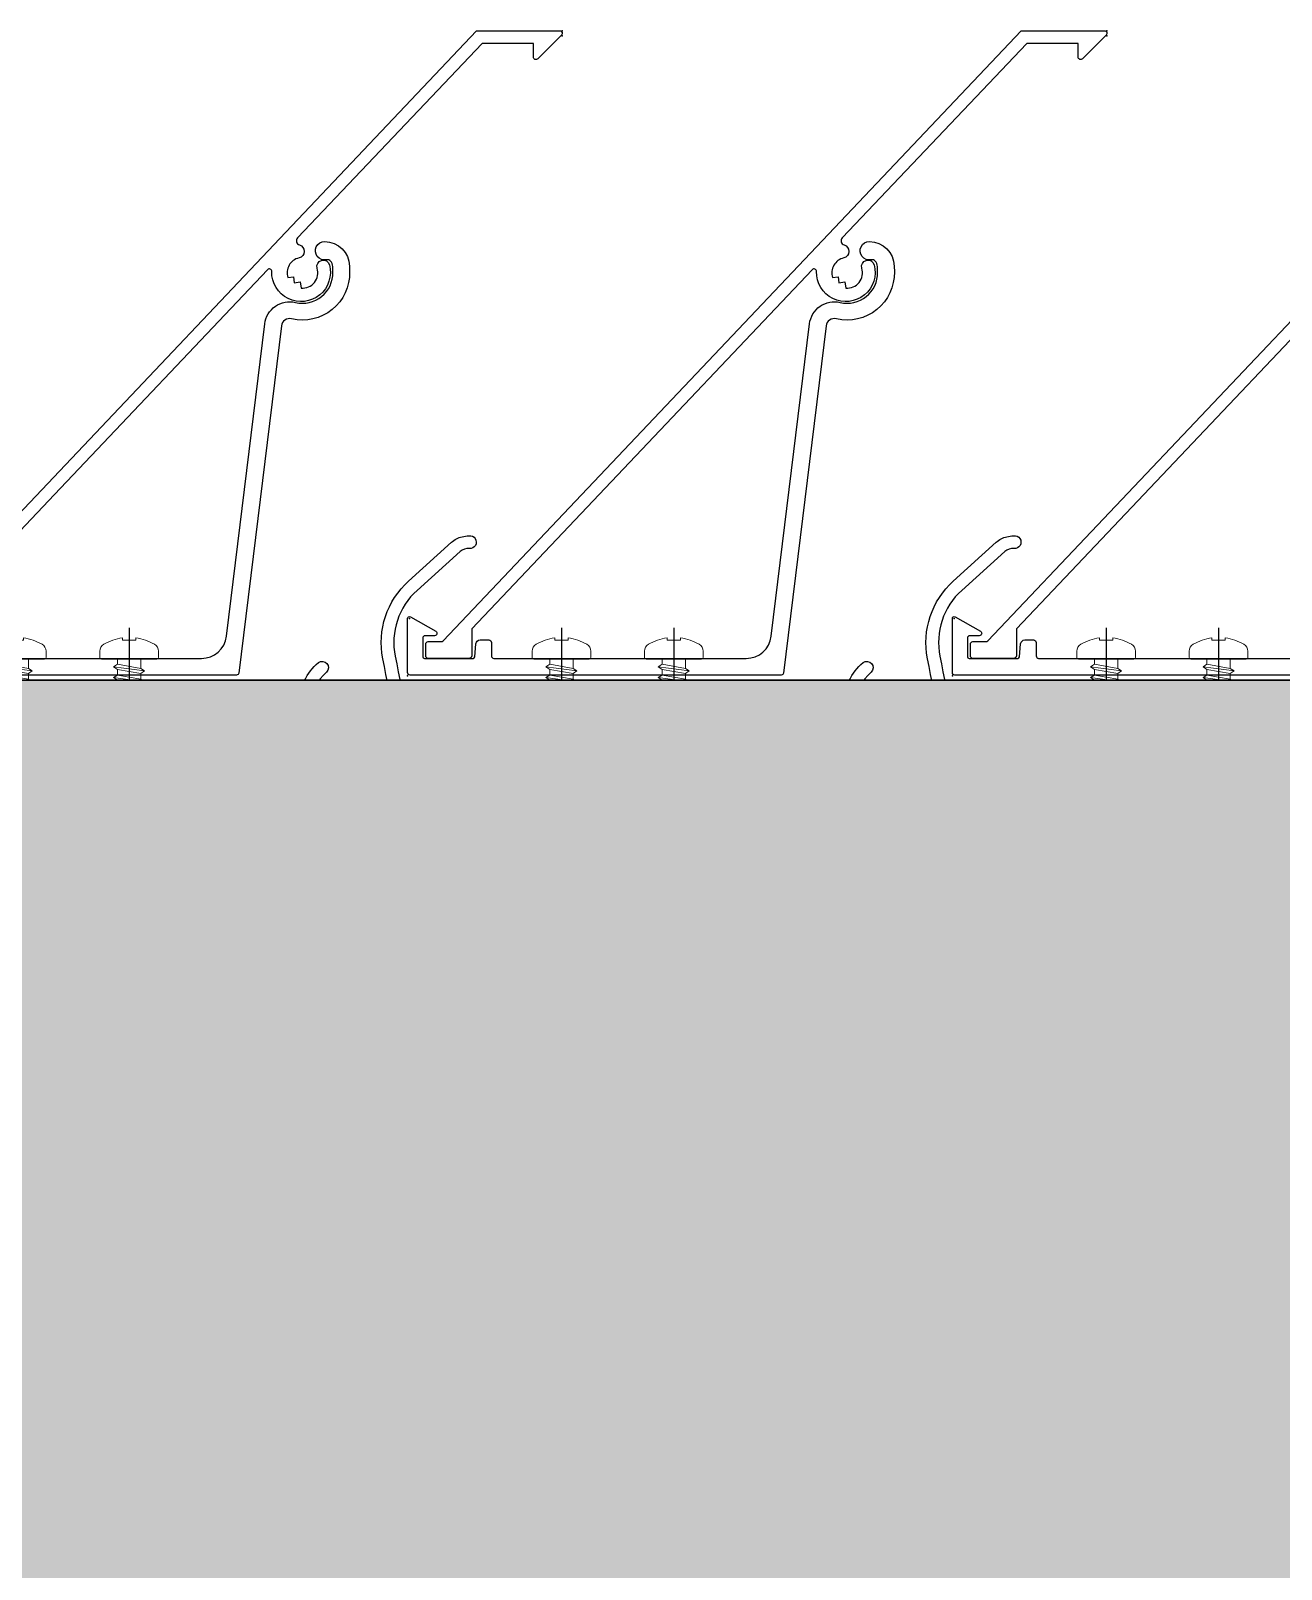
# Model space of a CAD drawing. Header units: millimetres. Extents: x 652937 to 1670132, y 1473552 to 2851037.
# Drawn here: x 720281.2 to 720430.4, y 1493818.9 to 1494002.5 of the extents above; entities that cross this region are included whole.
import ezdxf

# ---------------------------------------------------------------- set-up
doc = ezdxf.new("R2010")
doc.units = ezdxf.units.MM
doc.set_wipeout_variables(frame=1)
doc.linetypes.add('CENTER', pattern=[50.800000000000004, 31.75, -6.35, 6.35, -6.35])
for name, color, linetype in [('010 - ASPG_ACCESSORIES_MAIN_COLOR_1', 7, 'Continuous'), ('010 - ASPG_EXTR_MAIN_COLOR_2', 7, 'Continuous'), ('010 - ASPG_FLASHING_HATCH_', 7, 'Continuous'), ('010 - ASPG_FLASHING_MAIN_COLOR_4', 7, 'Continuous'), ('010 - ASPG_FLASING_WIPEOUT_', 7, 'Continuous'), ('010 - ASPG_FRAMING_MAIN_COLOR_2', 7, 'Continuous'), ('010 - ASPG_FRAMING_SUB_COLOR_2', 7, 'Continuous'), ('010 - ASPG_FRAMING_WIPEOUT_', 7, 'Continuous'), ('BOLT & SCREW', 7, 'Continuous'), ('Center Line', 7, 'CENTER')]:
    doc.layers.add(name, color=color, linetype=linetype)
doc.layers.add('010 - ASPG_EXTR_DEF_SUB', color=7, linetype='Continuous', plot=False)
doc.layers.add('12-GRID', color=7, linetype='CENTER', lineweight=13)
doc.layers.add('SCREW', color=7, linetype='Continuous', lineweight=5)

# ---------------------------------------------------------------- blocks, each defined once
blk = doc.blocks.new('PZG35-9D5')
at = {"layer": 'Center Line', "color": 7}
blk.add_line((1.4210854715202e-14, 3.733653355866409), (1.4210854715202e-14, -10.53404386090006), dxfattribs=at)
at = {"layer": 'SCREW', "color": 7}
for p, q in [((-1.399999999999963, 2.842170943040401e-14), (-1.399999999999963, -1.090192378864657)), ((1.399999999999991, 0), (1.399999999999991, -0.5901923788647139)), ((-1.850000000000009, -1.399999999999977), (1.850000000000037, -0.8999999999999773)), ((-1.850000000000009, -1.399999999999977), (-1.399999999999963, -1.090192378864685)), ((-1.850000000000009, -1.399999999999977), (-1.399999999999963, -1.709807621135297)), ((-1.399999999999963, -1.090192378864685), (1.399999999999991, -0.5901923788646855)), ((-1.399999999999963, -1.709807621135297), (1.399999999999991, -1.209807621135297)), ((-1.399999999999963, -1.709807621135269), (-1.399999999999963, -2.390192378864697)), ((1.850000000000037, -0.8999999999999773), (1.399999999999991, -0.5901923788646855)), ((1.850000000000037, -0.8999999999999773), (1.399999999999991, -1.209807621135297)), ((1.399999999999991, -1.209807621135269), (1.399999999999991, -1.890192378864725)), ((-1.850000000000009, -2.699999999999989), (1.850000000000037, -2.199999999999989)), ((-1.850000000000009, -2.699999999999989), (-1.399999999999963, -2.390192378864697)), ((-1.850000000000009, -2.699999999999989), (-1.399999999999963, -3.009807621135309)), ((-1.399999999999963, -2.390192378864697), (1.399999999999991, -1.890192378864697)), ((-1.399999999999963, -3.009807621135309), (1.399999999999991, -2.509807621135309)), ((-1.399999999999963, -3.009807621135309), (-1.399999999999963, -3.690192378864708)), ((-1.399999999999963, -3.690192378864708), (-0.8446989986695002, -3.591031485769975)), ((0.5619885887190463, -3.339837273736322), (1.399999999999991, -3.190192378864708)), ((0.7141825614195483, -3.653488843051434), (1.850000000000037, -3.5)), ((1.850000000000037, -2.199999999999989), (1.399999999999991, -1.890192378864697)), ((1.850000000000037, -2.199999999999989), (1.399999999999991, -2.509807621135309)), ((1.399999999999991, -2.50980762113528), (1.399999999999991, -3.190192378864708)), ((1.850000000000037, -3.5), (1.399999999999991, -3.190192378864708)), ((1.850000000000037, -3.5), (1.399999999999991, -3.80980762113532)), ((-1.850000000000009, -4), (-1.399999999999963, -3.690192378864708)), ((-1.850000000000009, -4), (-0.9911470940920566, -3.883938796498938)), ((-1.850000000000009, -4), (-1.399999999999963, -4.30980762113532)), ((-1.399999999999963, -4.30980762113532), (-1.184865735341859, -4.271390788160659)), ((-1.399999999999963, -4.309807621135349), (-1.399999999999963, -8.099999999999966)), ((0.7141825614195483, -3.932275020881832), (1.399999999999991, -3.80980762113532)), ((0.7141825614195483, -4.612659778611231), (1.399999999999991, -4.49019237886472)), ((0.7141825614195483, -4.953488843051389), (1.850000000000037, -4.800000000000011)), ((0.7141825614195483, -5.232275020881843), (1.399999999999991, -5.109807621135332)), ((1.399999999999991, -3.809807621135349), (1.399999999999991, -4.490192378864691)), ((1.850000000000037, -4.800000000000011), (1.399999999999991, -4.49019237886472)), ((1.850000000000037, -4.800000000000011), (1.399999999999991, -5.109807621135332)), ((1.399999999999991, -5.109807621135332), (1.399999999999991, -8.099999999999966)), ((1.4210854715202e-14, -9.5), (-1.399999999999963, -8.099999999999966)), ((1.4210854715202e-14, -9.5), (1.399999999999991, -8.099999999999966))]:
    blk.add_line(p, q, dxfattribs=at)
blk.add_lwpolyline([(1.4210854715202e-14, -9.5), (0.7141825614195483, -5.232275020881843), (0.7141825614195483, -3.600899293750615, 0.4176573264866609), (0.4106596181599826, -3.300919979679151, 0.1081021898226624), (-0.8446989986694433, -3.591031485769975), (-1.399999999999991, -4.701675652739141)], format="xyb", dxfattribs=at)
blk = doc.blocks.new('*U9352')
at = {"layer": 'SCREW', "color": 7}
blk.add_lwpolyline([(3.026373332565058, 1.780836269555209, 0.09905967801670053), (0.7999999999999687, 2.546427498927414), (0.7999999999999687, 2.274284095813357), (-0.800000000000054, 2.274284095813357), (-0.800000000000054, 2.546427498927414, 0.09905967801670058), (-3.026373332565143, 1.780836269555209, 0.2665876613401604), (-3.500000000000043, 0.9556546004010897), (-3.500000000000043, 0.1999999999999886, 0.4142135623730938), (-3.300000000000054, 0), (3.299999999999997, 0, 0.4142135623731049), (3.499999999999986, 0.1999999999999886), (3.499999999999957, 0.9556546004010897, 0.2665876613401604)], format="xyb", close=True, dxfattribs=at)
blk.add_blockref('PZG35-9D5', (-1.4210854715202e-14, 0), dxfattribs=at)
blk = doc.blocks.new('*U9355')
at = {"color": 7}
blk.add_point((0, 0), dxfattribs=at)
at = {"layer": '010 - ASPG_ACCESSORIES_MAIN_COLOR_1', "color": 7}
blk.add_lwpolyline([(-39.69999999902211, -0.5999999995172398, 0.4142135623731156), (-39.99999999883585, -0.8999999995638059), (-39.99999999883585, -7.366962144914214, 0.5773502691897371), (-39.65044321701862, -7.568778847059366), (-36.64260295056738, -5.832201459393036, 0.7673269879794871), (-36.78520590183325, -5.299999999645297), (-37.89999999874271, -5.299999999645297, -0.4142135623735732), (-38.19999999902211, -4.999999999656938), (-38.19999999902211, -2.799999999587089, -0.4142135623730951), (-37.99999999883585, -2.59999999951724), (-32.18326623388566, -2.59999999951724, -0.3888787318530097), (-31.98402729420923, -2.782568851142787), (-31.8474567013327, -4.343577870872468, 0.3888787318530089), (-31.34935935237445, -4.799999999528882), (-30.29999999911524, -4.799999999528882, 0.4142135623732408), (-29.99999999883585, -4.499999999540523), (-29.99999999883585, -2.899999999505599, -0.4142135623731785), (-29.69999999902211, -2.59999999951724), (0.4107479506637901, -2.59999999951724, -0.3789692262628873), (3.38851808081381, -5.235465979035143), (7.952927200356498, -42.5207682372482, 0.4465929586642906), (11.6177961837966, -45.07649022702281, -0.4898018444424612), (16.07846395508386, -48.68238816667036), (16.06490363762714, -49.36225294566866, -0.1824796859550777), (15.80227640201338, -50.01801436272836, -0.2679491924113072), (15.32539491611533, -50.16829426406803, 1.122114645179816), (15.09990952932276, -52.3421093734276, 0.4050039718497206), (18.0645059288945, -49.40213623346681), (18.07806624681689, -48.72227145435209, 0.4898054953707174), (11.15966573380865, -43.12966807454978, -0.4465970485362636), (9.938031048281118, -42.27776159492242), (4.866356541635469, -0.8481197821154633, 0.3641755342157969), (4.570876519894227, -0.5999999995172398)], format="xyb", close=True, dxfattribs=at)
at = {"layer": '010 - ASPG_EXTR_DEF_SUB', "color": 7}
for p in [(-39.99999999883585, -0.4999999995172402), (43.44495566345738, -76.89999999944341), (43.44495566345738, -77.49999999954052)]:
    blk.add_point(p, dxfattribs=at)
at = {"layer": '010 - ASPG_EXTR_MAIN_COLOR_2', "color": 7}
blk.add_lwpolyline([(11.37409105408005, -48.15170148877115), (11.47245816211216, -47.43577758665815), (12.17779493960552, -47.55667202338264), (12.29266474000178, -46.78670596401826, -0.5355375090189683), (14.1918134491425, -49.16870282323253, 0.9915718169393263), (15.66379558271728, -49.57599316951273, 1.157025413028558), (8.792231505503878, -48.77291728999153, -0.6885576205791355), (8.274611146422103, -48.98797988444021), (-17.14292736421339, -22.16859813180672), (-32.34153279638849, -6.131750148785431), (-32.34153279638849, -2.899999981694054, 0.4143115081626392), (-32.64163311407901, -2.59999999951724), (-37.54163311352022, -2.59999999951724, 0.4141156188887998), (-37.84153278893791, -2.899999981635847), (-37.84153278893791, -4.299999988411218, 0.4142135623731781), (-37.54153279098682, -4.599999986478724), (-35.98884801496752, -4.599999986478724, -0.205894629290155), (-35.77110154624097, -4.693635078269653), (33.22969053988345, -77.49999999954052), (43.14495566324331, -77.49999999954052, 0.6681786376628355), (43.35708769806661, -76.98786796536915), (40.5215537941549, -74.1523340573247, 0.6681786381757795), (40.00942175951786, -74.36446609156592), (40.00942175951786, -75.99999999802712), (33.87471885257401, -75.99999999802712), (11.86384030175395, -52.7751643466243, -0.5583539238224016), (12.08261241135187, -51.95244935475676, 0.7662751832817146), (12.03674733010121, -50.39291741001107, -0.4385828234445206), (10.70630855322815, -48.05207626283555)], format="xyb", close=True, dxfattribs=at)
at = {"layer": 'SCREW', "color": 7, "rotation": 180}
for p in [(-21.64901723782532, -2.499999999924694), (-8.237076249206439, -2.499999999924694)]:
    blk.add_blockref('*U9352', p, dxfattribs=at)
blk = doc.blocks.new('*U6676')
at = {"color": 7}
blk.add_wipeout([(1083, 4.000000001158696), (60.00000000297592, 4.000000000000227), (60.00000000297592, 69.29999999999995), (1083, 69.30000000115865)], dxfattribs=at).dxf.layer = '010 - ASPG_FRAMING_WIPEOUT_'
at = {"layer": '010 - ASPG_FRAMING_MAIN_COLOR_2', "color": 7}
blk.add_lwpolyline([(1053.000000001164, 69.3000000011585), (90.00000000181171, 69.3), (90.00000000181171, 6), (1053.000000001164, 6.000000001158494)], close=True, dxfattribs=at)
at = {"layer": '010 - ASPG_FRAMING_SUB_COLOR_2', "color": 7}
for points in [[(1083, 4.000000001158494), (60.00000000297587, 4), (60.00000000297587, 69.3), (1083, 69.3000000011585)], [(60.00000000297587, 2.000000000715772), (60.00000000297587, 4), (1083, 4.000000001158494), (1083, 2.000000001874266)]]:
    blk.add_lwpolyline(points, close=True, dxfattribs=at)
at = {"color": 7, "xscale": -1, "rotation": 180}
for p in [(806.7703094601164, 69.3), (871.7703094601164, 69.3), (936.7703094601164, 69.3)]:
    blk.add_blockref('*U9355', p, dxfattribs=at)
blk = doc.blocks.new('*U9351')
at = {"layer": '12-GRID', "color": 7, "linetype": 'CENTER'}
for p, q in [((5.684341886080801e-14, -6.200000000000029), (5.684341886080801e-14, 2.200000000000029)), ((-4.199999999999973, -2), (4.200000000000085, -2))]:
    blk.add_line(p, q, dxfattribs=at)
at = {"layer": 'BOLT & SCREW', "color": 7}
for p, q in [((-0.553537628269381, -1.771128018217196), (-1.767499999999847, -1.558125000000442)), ((-0.4577439635652332, -1.771128018217196), (-0.8837500000000146, -1.558125000000442)), ((-0.2288719817826677, -1.446462371730204), (-0.4418749999998197, -0.2325000000002947)), ((-0.2288719817826677, -1.542256036434869), (-0.4418749999998197, -1.116250000000048)), ((0.2288719817822642, -1.446462371730562), (0.4418749999996946, -0.2324999999999764)), ((0.2288719817822642, -1.542256036434869), (0.4418749999996946, -1.116250000000048)), ((0.4577439635647103, -1.771128018217196), (0.8837499999994917, -1.558125000000442)), ((0.5535376282692559, -1.771128018217196), (1.767500000000001, -1.558125000000124)), ((-0.553537628269381, -2.228871981782805), (-1.767500000000483, -2.441875000000354)), ((-0.4577439635652332, -2.228871981782805), (-0.8837500000000146, -2.441875000000354)), ((-0.2288719817826677, -2.457743963565131), (-0.4418749999998197, -2.883750000000271)), ((-0.2288719817821107, -2.553537628269438), (-0.4418749999998197, -3.767500000000023)), ((0.4418749999996946, -2.883750000000271), (0.2288719817829008, -2.457743963565131)), ((0.2288719817829008, -2.553537628269438), (0.4418749999999732, -3.767500000000023)), ((0.4577439635647103, -2.228871981782805), (0.8837500000001283, -2.441874999999877)), ((0.5535376282692559, -2.228871981782805), (1.767500000000001, -2.441874999999877))]:
    blk.add_line(p, q, dxfattribs=at)
for points in [[(-1.767500000000006, -1.558125000000442), (-0.8837500000001342, -1.558125000000442, 0.4142135623730394), (-0.4418749999998197, -1.116250000000048), (-0.4418749999998197, -0.2325000000002947), (0.4418749999996946, -0.2324999999999764), (0.4418749999996946, -1.116250000000048, 0.4142135623731505), (0.8837500000000089, -1.558125000000442), (1.76750000000012, -1.558125000000124), (1.76750000000012, -2.441874999999877), (0.8837500000000089, -2.441874999999877, 0.414213562373095), (0.4418749999996946, -2.883750000000271), (0.4418749999999732, -3.767500000000023), (-0.4418749999998197, -3.767500000000023), (-0.4418749999998197, -2.883750000000271, 0.4142135623730397), (-0.8837500000001342, -2.441875000000354), (-1.767500000000483, -2.441875000000354)], [(0.2288719817829008, -2.457743963565131, -0.414213562373095), (0.4577439635645909, -2.228871981782805), (0.5535376282692559, -2.228871981782805), (0.5535376282692559, -1.771128018217196), (0.4577439635645909, -1.771128018217196, -0.4142135623730951), (0.228871981782105, -1.542256036434869), (0.228871981782105, -1.446462371730562), (-0.2288719817826677, -1.446462371730204), (-0.2288719817826677, -1.542256036434869, -0.4142135623730951), (-0.4577439635649944, -1.771128018217196), (-0.553537628269381, -1.771128018217196), (-0.553537628269381, -2.228871981782805), (-0.4577439635649944, -2.228871981782805, -0.4142135623730951), (-0.2288719817826677, -2.457743963565131), (-0.2288719817822698, -2.553537628269438), (0.2288719817829008, -2.553537628269438)]]:
    blk.add_lwpolyline(points, format="xyb", close=True, dxfattribs=at)
blk.add_circle((5.684341886080801e-14, -2), 3.5, dxfattribs=at)
blk = doc.blocks.new('*U8774')
at = {"layer": '010 - ASPG_EXTR_DEF_SUB', "color": 7}
for p in [(715, -1.377173930450226e-10), (780, -1.502371560491156e-10)]:
    blk.add_point(p, dxfattribs=at)
at = {"layer": '010 - ASPG_EXTR_MAIN_COLOR_2', "color": 7}
for points in [[(669.0820726789534, 46.7159340955462, -2.423003988231831), (667.2580695222132, 44.8917371753399, 0.9523147976297285)], [(660.561955856625, 33.06505110451539, 0.07704788012868193), (693.7415275620297, 68.43644483817329, -0.2476739044870795), (693.9891886156984, 68.56714037129709), (695.9840893819928, 68.56714037129709, -0.04413111325910057), (696.4728248161264, 68.50458020221262, -0.1258462906385483), (698.9636769010685, 67.20642238190916, -0.09885145914925667), (699.8173400671221, 66.03380806527852, -0.2058282691334744), (699.7936664214358, 61.20460651109747, -0.1151163694662807), (696.3683241284452, 57.180721805655, 0.822373071447778), (697.4550462905318, 56.10392398624967, 0.109184526549196), (701.1486009340733, 60.55948756878783, 0.2083234795678962), (701.1894268463366, 66.64026457495342, 0.1005277992320483), (699.9723091390915, 68.31671042169032, 0.1451157280627245), (696.2923091310076, 70.0671403713553), (680.7587749278173, 70.0671403713553, 0.4336592857269459), (680.4594267569482, 69.74737493500865), (680.8413778650574, 63.96271307491983, 0.0820690263538202), (680.8636512933299, 63.86745857021592, 0.7206537881255028), (682.3290865048766, 63.97254170028313, 0.07922428198988747), (682.3377835312858, 64.06661670514436), (682.0687732263468, 68.14078645622644, -0.4336592857264138), (682.4679041211493, 68.56714037129709), (690.8611929877661, 68.5671403713553, -0.6073848710044985), (691.3521102210507, 67.62217621312297, -0.04582868044492008), (672.7838222887367, 45.76076047354431, -0.5604921351226578), (672.2875053561293, 45.88571992119827, 0.3178599151680848), (669.2119114198722, 48.23749049513421, 0.9532878111822051)], [(821.3521102210507, 67.62217621309793, -0.04582868044492008), (802.7838222887367, 45.76076047351927, -0.5604921351226578), (802.2875053561293, 45.88571992117323, 0.3178599151680848), (799.2119114198722, 48.23749049510917, 0.9532878111822051), (799.0820726789534, 46.71593409552116, -2.423003988231831), (797.2580695222132, 44.89173717531486, 0.9523147976297285), (795.7363446820527, 44.76348824830603, 0.3008214087947553), (797.8898747372441, 41.75529025427642, -0.5604921351218277), (797.9835184067488, 41.25212405490566, -0.01942473842078824), (788.6239250916988, 33.46052617040806, -0.5525007933269362), (788.1474985848181, 33.63667257970775, 0.3444609008774969), (784.9894988052547, 36.29767865981086, 0.9520149233436535), (784.8615776561201, 34.77593409551883, -2.42318646531747), (783.0375749985687, 32.95193143761827, 0.9520149233867892), (781.5158304339275, 32.82401028877467, 0.2853998218446234), (783.4930240777321, 29.88851448261522, -0.5533776808031501), (783.5629085102119, 29.3849656624032, 0.03067395406819984), (768.4630128806457, 15.05729964540916, 0.4171002255848137), (769.114368729759, 5.27296420503518, 0.9355530918984264), (770.0966641549021, 6.406584819570355, -0.4344100119147308), (769.803354519885, 14.29476617471192, -0.01499848524836865), (776.9205648060888, 21.4545541917567, -0.7383485292466446), (779.917139344383, 19.76412730299745, 0.004917316774645771), (776.8066999851726, 4.803864106269259, 0.2636109069979271), (779.8802099335007, -4.460317215159364), (784.9957336951047, -9.084236265019342, 0.1258843890439943), (786.2677612504922, -9.753782964345362, 0.04427494949630078), (787.0895440597087, -9.866966023143675, 1.107654826573523), (787.1254592109472, -8.331805701692417, -0.2155958426847688), (786.0232266592793, -7.991025417029221), (780.8860520706512, -3.347536196383942, -0.2636109069978752), (778.2782254475169, 4.512981288450476, -0.004854851929905817), (781.34138361644, 19.25507699985866, 0.2339601468136614), (780.8154424866661, 21.95487343807582, -0.2408104543272742), (780.7103134100325, 24.90310810671764, -0.1041570884704408), (780.7846048693173, 25.00194829803769), (782.99301963998, 26.93374890848173, -0.2290212912668875), (785.7006792640314, 26.88725557011895, -0.3817208427142056), (790.2736195935868, 9.069098417438738, 0.9773819303748196), (791.6203112956136, 8.407760736265857, 0.3611050424324235), (787.4081621826626, 27.50327562543208, -0.4961260631527202), (787.4429225292988, 30.68812541730114, 0.003188108562510474), (789.0558096300811, 31.90200527404778, -0.00282652430436861), (790.561955856625, 33.06505110449035, 0.07704788012868193), (823.7415275620297, 68.43644483814825, -0.2476739044870795)], [(826.2923091310076, 70.06714037133025), (810.7587749278173, 70.06714037133025, 0.4336592857269459), (810.4594267569482, 69.74737493498361), (810.8413778650574, 63.96271307489479, 0.0820690263538202), (810.8636512933299, 63.86745857019088, 0.7206537881255028), (812.3290865048766, 63.97254170025809, 0.07922428198988747), (812.3377835312858, 64.06661670511932), (812.0687732263468, 68.1407864562014, -0.4336592857264138), (812.4679041211493, 68.56714037127205), (820.8611929877661, 68.56714037133025, -0.6073848710044985)]]:
    blk.add_lwpolyline(points, format="xyb", dxfattribs=at)
blk.add_lwpolyline([(745.7587749278173, 70.06714037134277, 0.4336592857269459), (745.4594267569482, 69.74737493499613), (745.8413778650574, 63.96271307490731, 0.0820690263538202), (745.8636512933299, 63.8674585702034, 0.7206537881255028), (747.3290865048766, 63.97254170027061, 0.07922428198988747), (747.3377835312858, 64.06661670513184), (747.0687732263468, 68.14078645621392, -0.4336592857264138), (747.4679041211493, 68.56714037128457), (755.8611929877661, 68.56714037134277, -0.6073848710044985), (756.3521102210507, 67.62217621311045, -0.04582868044492008), (737.7838222887367, 45.76076047353179, -0.5604921351226578), (737.2875053561293, 45.88571992118575, 0.3178599151680848), (734.2119114198722, 48.23749049512169, 0.9532878111822051), (734.0820726789534, 46.71593409553368, -2.423003988231831), (732.2580695222132, 44.89173717532738, 0.9523147976297285), (730.7363446820527, 44.76348824831855, 0.3008214087947553), (732.8898747372441, 41.75529025428894, -0.5604921351218277), (732.9835184067488, 41.25212405491818, -0.01942473842078824), (723.6239250916988, 33.46052617042058, -0.5525007933269362), (723.1474985848181, 33.63667257972027, 0.3444609008774969), (719.9894988052547, 36.29767865982338, 0.9520149233436535), (719.8615776561201, 34.77593409553135, -2.42318646531747), (718.0375749985687, 32.95193143763079, 0.9520149233867892), (716.5158304339275, 32.82401028878719, 0.2853998218446234), (718.4930240777321, 29.88851448262774, -0.5533776808031501), (718.5629085102119, 29.38496566241572, 0.03067395406819984), (703.4630128806457, 15.05729964542168, 0.4171002255848137), (704.114368729759, 5.2729642050477, 0.9355530918984264), (705.0966641549021, 6.406584819582875, -0.4344100119147308), (704.803354519885, 14.29476617472444, -0.01499848524836865), (711.9205648060888, 21.45455419176922, -0.7383485292466446), (714.917139344383, 19.76412730300997, 0.004917316774645771), (711.8066999851726, 4.803864106281779, 0.2636109069979271), (714.8802099335007, -4.460317215146844), (719.9957336951047, -9.084236265006822, 0.1258843890439943), (721.2677612504922, -9.753782964332842, 0.04427494949630078), (722.0895440597087, -9.866966023131155, 1.107654826573523), (722.1254592109472, -8.331805701679897, -0.2155958426847688), (721.0232266592793, -7.991025417016701), (715.8860520706512, -3.347536196371422, -0.2636109069978752), (713.2782254475169, 4.512981288462996, -0.004854851929905817), (716.34138361644, 19.25507699987118, 0.2339601468136614), (715.8154424866661, 21.95487343808834, -0.2408104543272742), (715.7103134100325, 24.90310810673016, -0.1041570884704408), (715.7846048693173, 25.00194829805021), (717.99301963998, 26.93374890849425, -0.2290212912668875), (720.7006792640314, 26.88725557013147, -0.3817208427142056), (725.2736195935868, 9.069098417451258, 0.9773819303748196), (726.6203112956136, 8.407760736278377, 0.3611050424324235), (722.4081621826626, 27.5032756254446, -0.4961260631527202), (722.4429225292988, 30.68812541731366, 0.003188108562510474), (724.0558096300811, 31.9020052740603, -0.00282652430436861), (725.561955856625, 33.06505110450287, 0.07704788012868193), (758.7415275620297, 68.43644483816077, -0.2476739044870795), (758.9891886156984, 68.56714037128457), (760.9840893819928, 68.56714037128457, -0.04413111325910057), (761.4728248161264, 68.5045802022001, -0.1258462906385483), (763.9636769010685, 67.20642238189664, -0.09885145914925667), (764.8173400671221, 66.033808065266, -0.2058282691334744), (764.7936664214358, 61.20460651108495, -0.1151163694662807), (761.3683241284452, 57.18072180564248, 0.822373071447778), (762.4550462905318, 56.10392398623715, 0.109184526549196), (766.1486009340733, 60.55948756877531, 0.2083234795678962), (766.1894268463366, 66.6402645749409, 0.1005277992320483), (764.9723091390915, 68.3167104216778, 0.1451157280627245), (761.2923091310076, 70.06714037134277)], format="xyb", close=True, dxfattribs=at)
at = {"color": 7, "rotation": 179.999999999989}
for p in [(669.0868637450039, 42.88714037130407), (734.0868637450039, 42.88714037129155), (799.0868637450039, 42.88714037127903), (719.8663687226363, 30.94714037128922), (784.8663687226363, 30.9471403712767)]:
    blk.add_blockref('*U9351', p, dxfattribs=at)
blk = doc.blocks.new('W-1-PP18-ST_ENT3_REV02_20260413-054934_PP18_ENT3_ASPG_MAIN_PL')
at = {"color": 7}
blk.add_blockref('*U6676', (19167, 1203), dxfattribs=at)
at = {"color": 7, "xscale": -1, "rotation": 180}
blk.add_blockref('*U8774', (19284.00334731583, 1279.666962144896), dxfattribs=at)
blk = doc.blocks.new('*U9048')
at = {"color": 7}
blk.add_wipeout([(0, 69.29999999994789), (2660.299999999724, 69.29999999999018), (2538.9999999999563, -51.999999999955435), (0, -51.99999999999727)], dxfattribs=at).dxf.layer = '010 - ASPG_FLASING_WIPEOUT_'
at = {"layer": '010 - ASPG_FLASHING_HATCH_'}
h = blk.add_hatch(dxfattribs=at)
h.set_pattern_fill('DOTS', scale=0.1)
h.set_pattern_definition([(0, (0, 0), (3.96875, 7.9375), [0, -7.9375])])
h.paths.add_polyline_path([(-2.8421709430404e-14, 69.29999999999998), (2660.299999999902, 69.3000000000413), (2539.000000000135, -51.9999999999587), (3.155443620884047e-30, -52.00000000000001)])
at = {"layer": '010 - ASPG_FLASHING_MAIN_COLOR_4', "color": 7}
blk.add_lwpolyline([(-2.8421709430404e-14, 69.29999999999998), (2660.299999999902, 69.3000000000413), (2539.000000000135, -51.9999999999587), (3.155443620884047e-30, -52.00000000000001)], close=True, dxfattribs=at)
blk = doc.blocks.new('W-1-PP18-ST_ENT3_REV02_20260618-221618_LOPF_FLASHING')
at = {"color": 7}
blk.add_blockref('*U9048', (17800.52158245095, 1252.157168983249), dxfattribs=at)

msp = doc.modelspace()

# ---------------------------------------------------------------- block references
at = {"color": 7}
msp.add_blockref('W-1-PP18-ST_ENT3_REV02_20260413-054934_PP18_ENT3_ASPG_MAIN_PL', (700327.4221813822, 1492652.712323123), dxfattribs=at)

# ---------------------------------------------------------------- next in the draw order: block references
msp.add_blockref('W-1-PP18-ST_ENT3_REV02_20260618-221618_LOPF_FLASHING', (700193.9005989314, 1492603.555154138), dxfattribs=at)

doc.saveas('drawing.dxf')
